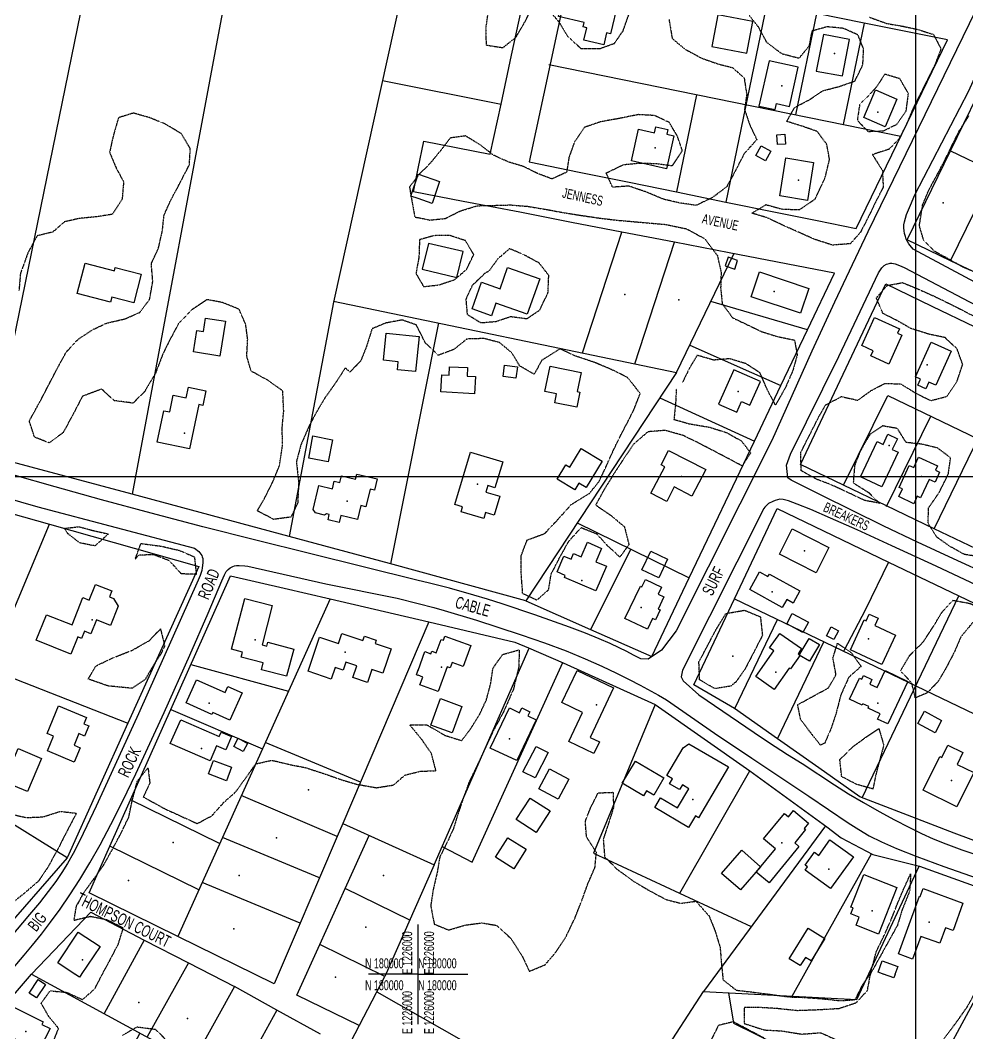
# Model space of a CAD drawing. Extents: x 1222984 to 1232016, y 177984 to 184016.
# Drawn here: x 1225600 to 1226552, y 179940 to 180958 of the extents above; entities that cross this region are included whole.
import ezdxf

# ---------------------------------------------------------------- set-up
doc = ezdxf.new("R2010")
doc.units = 0
doc.header["$MEASUREMENT"] = 0
doc.linetypes.add('BORDER', pattern=[0.625, 0.125, -0.125, 0.125, -0.125, 0, -0.125])
doc.layers.get('0').update_dxf_attribs({"linetype": 'CONTINUOUS'})
for name, color, linetype in [('BLDGS', 4, 'CONTINUOUS'), ('BORDER', 7, 'CONTINUOUS'), ('CORNER', 1, 'CONTINUOUS'), ('GRIDS', 2, 'CONTINUOUS'), ('ID-SYB', 5, 'CONTINUOUS'), ('LOT-D', 7, 'CONTINUOUS'), ('LOT-L', 1, 'CONTINUOUS'), ('ROAD', 5, 'CONTINUOUS'), ('ROAD-N', 6, 'CONTINUOUS'), ('TREE-L', 3, 'BORDER')]:
    doc.layers.add(name, color=color, linetype=linetype)

# ---------------------------------------------------------------- blocks, each defined once
blk = doc.blocks.new('IP')
blk.add_point((0, 0))
blk = doc.blocks.new('ID')
at = {"layer": 'ID-SYB'}
blk.add_blockref('IP', (0, 0), dxfattribs=at)

msp = doc.modelspace()

# ---------------------------------------------------------------- linework, layer by layer
at = {"layer": 'BLDGS'}
for points, elevation in [([(1226147.6, 180989.4), (1226200.8, 180976.7), (1226193.2, 180944.7), (1226189.3, 180945.6), (1226186.4, 180933.6), (1226166.4, 180938.4), (1226169.3, 180950.8), (1226165.7, 180951.6), (1226166.8, 180956.1), (1226141.1, 180962.2), (1226147.6, 180989.4)], 29.9), ([(1226301.1, 180963.7), (1226295, 180931.8), (1226330.1, 180925.1), (1226336.2, 180957), (1226301.1, 180963.7)], 26.2), ([(1226407, 180943.9), (1226399.9, 180907.2), (1226426.2, 180902.3), (1226433.2, 180939), (1226407, 180943.9)], 25.6), ([(1226352.5, 180917.6), (1226342.3, 180872.1), (1226358.5, 180868.5), (1226359.8, 180874.6), (1226372.9, 180871.7), (1226381.7, 180911.1), (1226352.5, 180917.6)], 27.5), ([(1226459.3, 180888.3), (1226480.8, 180879.1), (1226468.9, 180851.4), (1226447.6, 180860.5), (1226459.3, 180888.3)], 25.9), ([(1226256.8, 180842.3), (1226249.3, 180809.2), (1226214.2, 180817.1), (1226221.2, 180848.9), (1226237.4, 180845.3), (1226238.8, 180851.1), (1226250.8, 180848.5), (1226249.7, 180843.9), (1226256.8, 180842.3)], 28.6), ([(1226360.3, 180843.2), (1226368.3, 180843.8), (1226368.9, 180833.9), (1226360.9, 180833.4), (1226360.3, 180843.2)], 22.5), ([(1226344.6, 180832.3), (1226354.2, 180826.9), (1226348.7, 180817.1), (1226339.2, 180822.5), (1226344.6, 180832.3)], 22.2), ([(1226363.2, 180781.9), (1226369.4, 180820), (1226397.2, 180815.5), (1226391, 180777.3), (1226363.2, 180781.9)], 24.7), ([(1226000.1, 180779.1), (1225992.7, 180781.6), (1226000.1, 180803.2)], 33.9), ([(1225999.9, 180802.5), (1226000.2, 180803.6), (1226021.5, 180796.3)], 33.9), ([(1226021.5, 180796.3), (1226014, 180774.3), (1225999.9, 180779.2)], 33.9), ([(1226045.2, 180725.9), (1226010.3, 180734.2), (1226004.2, 180708.3), (1226039, 180700), (1226045.2, 180725.9)], 35.1), ([(1226311.4, 180720.2), (1226308.5, 180711.6), (1226317.9, 180708.3), (1226320.9, 180717), (1226311.4, 180720.2)], 25.2), ([(1225657.5, 180683.8), (1225665.5, 180714.2), (1225694.9, 180706.5), (1225695.8, 180710), (1225721.7, 180703.3), (1225714.3, 180674.5), (1225692.4, 180680.1), (1225691.1, 180675.1), (1225657.5, 180683.8)], 141.7), ([(1226122.1, 180698.7), (1226109.6, 180663), (1226078.1, 180674), (1226073.7, 180661.4), (1226054.1, 180668.3), (1226063.5, 180695.1), (1226082.4, 180688.5), (1226089.9, 180710), (1226122.1, 180698.7)], 33.5), ([(1226342.7, 180705.6), (1226392.4, 180689), (1226384.1, 180664.2), (1226334.4, 180680.6), (1226342.7, 180705.6)], 34.4), ([(1225806.4, 180655.9), (1225800.7, 180620.8), (1225774.4, 180625.1), (1225777.9, 180646.8), (1225784.3, 180645.8), (1225786.4, 180659.1), (1225806.4, 180655.9)], 130.1), ([(1226445.5, 180631.7), (1226458.4, 180659.7), (1226483.4, 180648.2), (1226481.5, 180644), (1226485.9, 180642), (1226472.6, 180612.9), (1226454.8, 180621.2), (1226457.1, 180626.3), (1226445.5, 180631.7)], 24.4), ([(1226000.9, 180640.5), (1225997.3, 180605.4), (1225979.2, 180607.3), (1225980, 180615.2), (1225965.1, 180616.7), (1225968, 180644), (1226000.9, 180640.5)], 130), ([(1225999.9, 180640.7), (1226000.9, 180640.5)], 130), ([(1226000.9, 180640.5), (1225999.9, 180630.6)], 130), ([(1226499.4, 180600), (1226515.3, 180635), (1226535.4, 180625.8), (1226519.8, 180591.7), (1226513, 180594.8), (1226510, 180588.1), (1226501.7, 180591.9), (1226504.4, 180597.7), (1226499.4, 180600)], 21.3), ([(1226022.9, 180584.9), (1226023.7, 180602), (1226031.1, 180601.7), (1226031.4, 180610.3), (1226049.7, 180609.5), (1226049.3, 180600.8), (1226057.5, 180600.4), (1226056.7, 180583.2), (1226022.9, 180584.9)], 132), ([(1226099.7, 180610.2), (1226098.1, 180598.8), (1226085.3, 180600.5), (1226086.8, 180612), (1226099.7, 180610.2)], 126.2), ([(1226132.5, 180610.7), (1226163.7, 180604.4), (1226159.8, 180585.3), (1226162.5, 180584.7), (1226159.5, 180569.5), (1226137.4, 180573.9), (1226139.1, 180582.9), (1226127.3, 180585.3), (1226132.5, 180610.7)], 129.1), ([(1226333.2, 180571.5), (1226343.9, 180595.3), (1226317.2, 180607.3), (1226301.6, 180572.7), (1226320, 180564.5), (1226324.8, 180575.3), (1226333.2, 180571.5)], 28.9), ([(1225786.9, 180586.1), (1225783.7, 180571.4), (1225779.9, 180572.2), (1225770.5, 180527.7), (1225737.9, 180534.6), (1225744.6, 180566.1), (1225750.5, 180564.9), (1225754, 180581.6), (1225767, 180578.9), (1225769.4, 180589.9), (1225786.9, 180586.1)], 141.2), ([(1225894.4, 180540.7), (1225914, 180537), (1225909.7, 180514.6), (1225890.1, 180518.3), (1225894.4, 180540.7)], 133.4), ([(1226482.1, 180524.3), (1226465.6, 180489.6), (1226444.2, 180499.8), (1226460.9, 180535.1), (1226466.9, 180532.2), (1226471.8, 180542.4), (1226481.3, 180537.9), (1226476.1, 180527.1), (1226482.1, 180524.3)], 27.1), ([(1226052.7, 180524.4), (1226084.9, 180514.7), (1226077.1, 180488.7), (1226070, 180490.8), (1226068.1, 180484.4), (1226082.2, 180480.2), (1226076.5, 180461.3), (1226067.8, 180463.9), (1226065.9, 180457.7), (1226043.3, 180464.5), (1226044.7, 180469.4), (1226036.8, 180471.8), (1226052.7, 180524.4)], 130.4), ([(1226184.9, 180515.3), (1226168.8, 180488.8), (1226161.4, 180493.3), (1226157.3, 180486.6), (1226139.7, 180497.3), (1226148.4, 180511.7), (1226152.4, 180509.4), (1226163.8, 180528.1), (1226184.9, 180515.3)], 128), ([(1226288.9, 180506.9), (1226275, 180480.3), (1226257.2, 180489.5), (1226249.7, 180475), (1226233.8, 180483.2), (1226247.6, 180509.8), (1226244, 180511.7), (1226251.6, 180526.2), (1226288.9, 180506.9)], 122.7), ([(1226513.1, 180497.1), (1226504.5, 180478.6), (1226501.1, 180480.1), (1226497.7, 180472.7), (1226482.7, 180479.8), (1226486.3, 180487.6), (1226483.1, 180489.1), (1226493.3, 180511.1), (1226497.8, 180509), (1226502.6, 180519.5), (1226521.7, 180510.7), (1226519.6, 180506.2), (1226523.7, 180504.2), (1226519.1, 180494.3), (1226513.1, 180497.1)], 24.8), ([(1225958.8, 180497.5), (1225956.1, 180486.3), (1225951.7, 180487.4), (1225947.5, 180469.6), (1225942.4, 180470.8), (1225939.1, 180456.9), (1225922.4, 180460.8), (1225920.7, 180453.8), (1225909.5, 180456.4), (1225910.8, 180461.8), (1225908, 180462.5), (1225906, 180461.3), (1225896.8, 180463.4), (1225894.6, 180466.8), (1225900.3, 180490.9), (1225913.9, 180487.7), (1225915.7, 180495.4), (1225921.3, 180494.1), (1225922.9, 180500.6), (1225937.2, 180497.3), (1225938.3, 180502.4), (1225958.8, 180497.5)], 136.3), ([(1226362.8, 180422), (1226375.6, 180447.5), (1226412.5, 180428.8), (1226399.8, 180403.4), (1226362.8, 180422)], 119.9), ([(1226178.3, 180385), (1226146.9, 180398.5), (1226147.8, 180400.7), (1226139.6, 180404.2), (1226146.3, 180419.9), (1226153.6, 180416.8), (1226156.1, 180422.6), (1226163.7, 180419.3), (1226170, 180434), (1226184.3, 180427.8), (1226178.5, 180414.4), (1226189.1, 180409.9), (1226178.3, 180385)], 123.8), ([(1226233.6, 180425), (1226250.6, 180417), (1226241.8, 180398.3), (1226224.7, 180406.3), (1226233.6, 180425)], 122.2), ([(1226342.7, 180404.3), (1226351.3, 180399.5), (1226352.8, 180402), (1226383.2, 180385.1), (1226376.5, 180372.9), (1226370.2, 180376.4), (1226365.6, 180368.4), (1226333, 180386.6), (1226342.7, 180404.3)], 120.1), ([(1225651.3, 180321.7), (1225616.5, 180335.5), (1225626.6, 180361.2), (1225652.6, 180350.9), (1225663.4, 180378.3), (1225669.7, 180375.9), (1225675.9, 180391.5), (1225692.4, 180385), (1225690.1, 180379), (1225694, 180377.4), (1225698.6, 180369.7), (1225690.9, 180350.3), (1225676.8, 180355.9), (1225671.4, 180342.1), (1225665, 180344.6), (1225662, 180337.3), (1225658.1, 180338.8), (1225651.3, 180321.7)], 142.1), ([(1226207.7, 180357.4), (1226223.2, 180389.8), (1226224.6, 180389.1), (1226228.2, 180396.6), (1226244.3, 180388.9), (1226241, 180381.9), (1226246.8, 180379.1), (1226241, 180366.9), (1226243.1, 180366), (1226238.3, 180355.9), (1226235.4, 180357.4), (1226230.2, 180346.6), (1226207.7, 180357.4)], 121.7), ([(1225826.1, 180377.6), (1225853.5, 180370.4), (1225843.2, 180331), (1225848.2, 180329.7), (1225849.1, 180333.5), (1225875, 180326.7), (1225867.9, 180299.5), (1225842.8, 180305.9), (1225844.5, 180312.8), (1225822.3, 180318.6), (1225823.6, 180323.6), (1225812.7, 180326.4), (1225826.1, 180377.6)], 134.6), ([(1226392, 180353.6), (1226386.5, 180343.4), (1226370.3, 180352.1), (1226375.8, 180362.4), (1226392, 180353.6)], 116.6), ([(1226434.1, 180325.8), (1226448.1, 180356), (1226450, 180355.1), (1226453.1, 180361.7), (1226461.9, 180357.6), (1226458.5, 180350.3), (1226479.4, 180340.6), (1226465.7, 180311.2), (1226434.1, 180325.8)], 122.1), ([(1225889.4, 180304.4), (1225901, 180338.5), (1225919.9, 180332.1), (1225923.3, 180342.3), (1225944.6, 180335.1), (1225946.1, 180339.6), (1225957.8, 180335.6), (1225956.7, 180332.4), (1225972.9, 180326.8), (1225964.6, 180302.3), (1225953.6, 180306.1), (1225949.2, 180293.1), (1225934.4, 180298), (1225938.4, 180309.9), (1225927.4, 180313.6), (1225924.7, 180305.5), (1225916.8, 180308.2), (1225912.8, 180296.4), (1225889.4, 180304.4)], 131.4), ([(1226363.2, 180342.4), (1226385, 180327.1), (1226381.5, 180322), (1226383.6, 180320.5), (1226373.9, 180306.7), (1226372.5, 180307.6), (1226357.6, 180286.2), (1226339.1, 180299.1), (1226357.1, 180325), (1226353, 180327.8), (1226363.2, 180342.4)], 119.2), ([(1226410.1, 180340.1), (1226414.7, 180349), (1226422.1, 180345), (1226417.5, 180336.2), (1226410.1, 180340.1)], 112.7), ([(1225999.9, 180305.2), (1226006.7, 180324.1), (1226012.7, 180322), (1226013.7, 180324.6), (1226018.2, 180322.9), (1226023, 180336.3), (1226025.5, 180335.5), (1226026.9, 180339.5), (1226052.8, 180330.2), (1226045.2, 180309.2), (1226034.3, 180313.2), (1226032.3, 180307.7), (1226029, 180308.9), (1226020.1, 180284.2)], 133.9), ([(1226392.7, 180337.4), (1226403, 180331.1), (1226393, 180314.5), (1226382.6, 180320.7), (1226392.7, 180337.4)], 115), ([(1226000.1, 180300.2), (1225998.3, 180300.9), (1226000.1, 180305.9)], 133.9), ([(1226020.1, 180284.2), (1226001.8, 180290.8), (1226004.6, 180298.6), (1225999.9, 180300.3)], 133.9), ([(1226159.8, 180305.2), (1226196.3, 180287.8), (1226172.7, 180237.9), (1226182.1, 180233.4), (1226176.6, 180221.8), (1226151.2, 180233.8), (1226165.1, 180263.1), (1226144.4, 180272.9), (1226159.8, 180305.2)], 123.4), ([(1226491.9, 180294.2), (1226471.7, 180251.4), (1226461.3, 180256.2), (1226463.9, 180261.7), (1226452, 180267.3), (1226452.7, 180268.9), (1226446.7, 180271.7), (1226446.1, 180270.4), (1226433.3, 180276.4), (1226443.1, 180297.4), (1226445.5, 180296.3), (1226447.3, 180300.1), (1226455.8, 180296.2), (1226453.6, 180291.5), (1226461, 180288), (1226469, 180305), (1226491.9, 180294.2)], 110.7), ([(1225767, 180272.6), (1225777.3, 180295.7), (1225806.1, 180282.9), (1225808.9, 180289), (1225823.1, 180282.7), (1225811, 180255.2), (1225793.7, 180262.9), (1225792.9, 180261.1), (1225767, 180272.6)], 131.8), ([(1225627.7, 180224.3), (1225633.7, 180239.1), (1225627.3, 180241.7), (1225638.7, 180269.5), (1225667, 180257.9), (1225664.3, 180251.4), (1225669.1, 180249.4), (1225665, 180239.3), (1225659.2, 180241.7), (1225654.4, 180230), (1225660.4, 180227.5), (1225654.5, 180213.2), (1225627.7, 180224.3)], 135.5), ([(1226022.3, 180276.9), (1226043.8, 180269.1), (1226034.1, 180242.4), (1226012.6, 180250.2), (1226022.3, 180276.9)], 126.9), ([(1226091.7, 180267.5), (1226101.9, 180262.6), (1226104.1, 180267.5), (1226112.2, 180263.6), (1226110.3, 180259.7), (1226118.5, 180255.7), (1226099.1, 180214.6), (1226072.5, 180227.2), (1226091.7, 180267.5)], 127.9), ([(1226525.7, 180254.9), (1226519.1, 180242.6), (1226501.8, 180252), (1226508.4, 180264.2), (1226525.7, 180254.9)], 104.8), ([(1225761.5, 180255.7), (1225800.2, 180238.7), (1225802.3, 180243.3), (1225812.6, 180238.9), (1225806.8, 180225.6), (1225797.6, 180229.6), (1225791, 180214.4), (1225751.1, 180231.8), (1225761.5, 180255.7)], 136.3), ([(1225819.1, 180237), (1225828.6, 180231.9), (1225824.3, 180223.8), (1225814.9, 180228.9), (1225819.1, 180237)], 126.3), ([(1226130.5, 180222.7), (1226117.4, 180197.2), (1226105.3, 180203.3), (1226118.4, 180228.8), (1226130.5, 180222.7)], 119.9), ([(1226271.9, 180231.5), (1226311.6, 180208.3), (1226281.6, 180157.1), (1226278.4, 180159), (1226271.6, 180147.5), (1226237.6, 180167.4), (1226243.4, 180177.3), (1226260.6, 180167.3), (1226271.9, 180186.4), (1226265.4, 180190.2), (1226262.6, 180185.5), (1226252.6, 180191.4), (1226255.4, 180196.2), (1226249.8, 180199.6), (1226266.2, 180227.5), (1226271.9, 180231.5)], 117.6), ([(1226541, 180168.3), (1226507.3, 180184.8), (1226524, 180218.9), (1226526, 180217.9), (1226531.9, 180230.1), (1226547.1, 180222.7), (1226541.3, 180210.8), (1226558.2, 180202.6), (1226541, 180168.3)], 112.3), ([(1225621.8, 180216.9), (1225607.7, 180183.5), (1225584.2, 180193.4), (1225598.3, 180226.8), (1225621.8, 180216.9)], 135.5), ([(1225789.3, 180201.2), (1225794.5, 180214.7), (1225812.6, 180207.9), (1225807.4, 180194.3), (1225789.3, 180201.2)], 128.1), ([(1226218.2, 180214.2), (1226246.8, 180197.2), (1226236.6, 180179.9), (1226229.2, 180184.3), (1226226.2, 180179.1), (1226204.8, 180191.8), (1226218.2, 180214.2)], 119.5), ([(1226151.4, 180196), (1226140.5, 180175.9), (1226121.1, 180186.4), (1226131.9, 180206.5), (1226151.4, 180196)], 117.6), ([(1226132.6, 180164.1), (1226118.7, 180142.5), (1226098.6, 180155.4), (1226112.5, 180177), (1226132.6, 180164.1)], 117.1), ([(1226352.4, 180091.8), (1226339.6, 180102.4), (1226359, 180125.9), (1226346.9, 180136), (1226368, 180161.5), (1226372, 180158.2), (1226377.1, 180164.4), (1226392.2, 180151.9), (1226387.7, 180146.5), (1226389.1, 180145.3), (1226378.2, 180132), (1226382.5, 180128.3), (1226352.4, 180091.8)], 120.3), ([(1226108.4, 180125.7), (1226096, 180106), (1226077.7, 180117.5), (1226090.1, 180137.2), (1226108.4, 180125.7)], 118), ([(1226437.1, 180118), (1226414.2, 180086.3), (1226388.7, 180104.5), (1226391, 180107.9), (1226388.7, 180109.7), (1226398, 180122.5), (1226402.3, 180119.4), (1226413.5, 180135), (1226437.1, 180118)], 114.5), ([(1226304.8, 180101.3), (1226325, 180124.5), (1226344, 180108), (1226323.7, 180084.7), (1226304.8, 180101.3)], 119.7), ([(1226447.7, 180100.3), (1226480.9, 180087.2), (1226462.4, 180040.3), (1226439.8, 180049.2), (1226443, 180057.2), (1226434.5, 180060.6), (1226436.9, 180066.6), (1226434.7, 180067.5), (1226447.7, 180100.3)], 126.2), ([(1226507.2, 180086.1), (1226547.2, 180071.4), (1226537.2, 180044), (1226529.6, 180046.7), (1226523.9, 180031.1), (1226504.9, 180038), (1226496.6, 180015.2), (1226482.4, 180020.5), (1226490.4, 180042.6), (1226503.4, 180078.4), (1226504.2, 180078), (1226507.2, 180086.1)], 116.2), ([(1226391.6, 180046.2), (1226408.3, 180035.9), (1226394.6, 180013.6), (1226388.9, 180017), (1226383.8, 180008.8), (1226372.7, 180015.6), (1226391.6, 180046.2)], 111.3), ([(1225638, 180011.5), (1225658.6, 180042.4), (1225680.5, 180027.9), (1225661.7, 179999.9)], 135.1), ([(1225655.4, 179999.9), (1225638, 180011.5)], 135.1), ([(1226468.1, 179999.9), (1226462, 180002), (1226466, 180013.5), (1226481.8, 180007.9)], 108.3), ([(1226481.8, 180007.9), (1226478.9, 179999.9)], 108.3), ([(1225625.7, 179989.8), (1225616.8, 179976.2), (1225609.5, 179981), (1225618.3, 179994.6), (1225625.7, 179989.8)], 129.9), ([(1225661.9, 180000.1), (1225659.8, 179997), (1225655.1, 180000.1)], 135.1), ([(1226479, 180000.1), (1226477.7, 179996.5), (1226467.5, 180000.1)], 108.3), ([(1225588.7, 179969.7), (1225623.3, 179952.1), (1225622.1, 179949.7), (1225630.4, 179945.5), (1225620.1, 179925.4), (1225612.3, 179929.3), (1225611, 179926.7), (1225575.9, 179944.6), (1225588.7, 179969.7)], 133.4)]:
    msp.add_lwpolyline(points, dxfattribs=dict(at, elevation=elevation))
at = {"layer": 'BORDER'}
for p, q in [((1226000, 180000), (1226000, 180050)), ((1226000, 180000), (1225950, 180000)), ((1226000, 179950), (1226000, 180000)), ((1226000, 180000), (1226050, 180000))]:
    msp.add_line(p, q, dxfattribs=at)
at = {"layer": 'GRIDS'}
for points in [[(1226500, 180000), (1226500, 182000)], [(1223000, 180500), (1226000, 180500)], [(1226000, 180500), (1229000, 180500)], [(1226500, 178000), (1226500, 180000)]]:
    msp.add_lwpolyline(points, dxfattribs=at)
at = {"layer": 'LOT-L'}
for p, q in [((1225787.4, 181583.9), (1225569.6, 180520.6)), ((1226071.9, 181384), (1225915, 180675.1)), ((1226154.3, 181014.5), (1226111.4, 180816)), ((1225809.1, 180996.6), (1225712.9, 180482.1)), ((1226093.9, 180923.1), (1226106.2, 180980)), ((1226350.1, 180975.2), (1226309, 180775.7)), ((1226400.2, 180965.1), (1226379.1, 180863.3)), ((1226447.9, 180955.5), (1226400.2, 180965.1)), ((1226447.9, 180955.5), (1226426.9, 180853.5)), ((1226531.5, 180938.7), (1226447.9, 180955.5)), ((1226440, 180749), (1226531.5, 180938.7)), ((1226083.3, 180874), (1226093.9, 180923.1)), ((1226131.3, 180913.8), (1226484.7, 180841.8)), ((1226534.6, 180827), (1226578.1, 180916.4)), ((1225964.3, 180897.9), (1226083.3, 180874)), ((1226534.8, 180716.7), (1226621.7, 180895.3)), ((1226279.7, 180883.5), (1226259.6, 180785.8)), ((1226072.5, 180823.8), (1226083.3, 180874)), ((1226000, 180809.3), (1226005.7, 180837)), ((1226005.7, 180837), (1226072.5, 180823.8)), ((1226491, 180737.6), (1226534.6, 180827)), ((1226534.6, 180827), (1226622.9, 180784.6)), ((1225995.3, 180786), (1226000, 180809.3)), ((1226111.4, 180816), (1226161.6, 180805.7)), ((1226161.6, 180805.7), (1226212, 180795.5)), ((1226212, 180795.5), (1226259.6, 180785.8)), ((1226045.2, 180776.4), (1225995.3, 180786)), ((1226259.6, 180785.8), (1226309, 180775.7)), ((1226102, 180765.4), (1226045.2, 180776.4)), ((1226309, 180775.7), (1226359, 180765.5)), ((1226154, 180755.3), (1226102, 180765.4)), ((1226359, 180765.5), (1226400.7, 180757)), ((1226204.7, 180745.5), (1226154, 180755.3)), ((1226400.7, 180757), (1226440, 180749)), ((1226165.2, 180624.1), (1226204.7, 180745.5)), ((1226257.5, 180735.3), (1226204.7, 180745.5)), ((1226534.8, 180716.7), (1226491, 180737.6)), ((1226217.7, 180613.2), (1226257.5, 180735.3)), ((1226312.3, 180724.7), (1226257.5, 180735.3)), ((1226259.4, 180604.6), (1226317.1, 180723.8)), ((1226418.2, 180704.2), (1226312.3, 180724.7)), ((1226579.5, 180695.4), (1226534.8, 180716.7)), ((1226391.1, 180647.4), (1226418.2, 180704.2)), ((1226384.1, 180511.9), (1226469.7, 180693.5)), ((1226469.7, 180693.5), (1226515.9, 180671.2)), ((1225915, 180675.1), (1225870.4, 180439.8)), ((1225915.1, 180676.1), (1226259.4, 180604.6)), ((1226391.1, 180647.4), (1226293.9, 180675.9)), ((1226515.9, 180671.2), (1226559.1, 180650.2)), ((1226020.6, 180654.2), (1225972.1, 180412.4)), ((1226364.4, 180591.4), (1226391.1, 180647.4)), ((1226272.7, 180632), (1226364.4, 180591.4)), ((1226518.4, 180447.5), (1226605.6, 180627.7)), ((1226259.4, 180604.6), (1226108, 180375)), ((1226337.7, 180535.4), (1226364.4, 180591.4)), ((1226242.6, 180579.1), (1226337.7, 180535.4)), ((1226427.2, 180491.2), (1226471.6, 180581.3)), ((1226471.6, 180581.3), (1226562.1, 180538)), ((1226470.3, 180470), (1226515, 180560.6)), ((1226316.1, 180490), (1226337.7, 180535.4)), ((1225712.9, 180482.1), (1225569.6, 180520.6)), ((1226427.2, 180491.2), (1226384.1, 180511.9)), ((1226294.3, 180444.3), (1226316.1, 180490)), ((1226470.5, 180470.4), (1226427.2, 180491.2)), ((1225870.4, 180439.8), (1225712.9, 180482.1)), ((1225563.8, 180470.6), (1225629.6, 180452.1)), ((1226317.6, 180377), (1226360.6, 180467.8)), ((1226360.6, 180467.8), (1226472.5, 180414)), ((1226518.4, 180447.5), (1226470.5, 180470.4)), ((1226159.8, 180453.6), (1226272.3, 180398.1)), ((1225521.4, 180194.7), (1225629.6, 180452.1)), ((1225629.6, 180452.1), (1225779.6, 180409.7)), ((1226272.3, 180398.1), (1226294.3, 180444.3)), ((1226560.3, 180427.4), (1226518.4, 180447.5)), ((1225971.3, 180412.6), (1225870.4, 180439.8)), ((1226213.5, 180427.1), (1226173.2, 180346.3)), ((1226108, 180375), (1225971.3, 180412.6)), ((1226472.5, 180414), (1226449.2, 180366.3)), ((1226472.5, 180414), (1226542.9, 180380.2)), ((1225779.6, 180409.7), (1225708.5, 180252.1)), ((1225751.6, 180265.9), (1225811.4, 180400.3)), ((1225811.4, 180400.3), (1225865.3, 180387.8)), ((1226234.6, 180319.3), (1226272.3, 180398.1)), ((1225865.3, 180387.8), (1225911.6, 180377.1)), ((1225911.6, 180377.1), (1225758.6, 180038.1)), ((1225911.6, 180377.1), (1226010.8, 180354)), ((1226108, 180375), (1226173.2, 180346.3)), ((1226276.8, 180290.8), (1226317.6, 180377)), ((1226317.6, 180377), (1226761.3, 180164.2)), ((1226445.9, 180177.2), (1226542.9, 180380.2)), ((1226542.9, 180380.2), (1226677.5, 180315.5)), ((1226449.2, 180366.3), (1226427.6, 180324.9)), ((1226010.8, 180354), (1225924.3, 180151.6)), ((1226010.8, 180354), (1226097.1, 180333.6)), ((1226318.2, 180266.8), (1226360.9, 180356.2)), ((1226173.2, 180346.3), (1226234.6, 180319.3)), ((1226097.1, 180333.6), (1226110.9, 180327.8)), ((1226361, 180236.5), (1226407.6, 180333.8)), ((1226016.1, 180109.8), (1226111.5, 180327.5)), ((1226110.9, 180327.8), (1226145.7, 180313)), ((1225771.6, 180311), (1225869.8, 180284.5)), ((1226054.2, 180112.6), (1226145.2, 180313.3)), ((1226145.7, 180313), (1226238, 180270.9)), ((1225568.5, 180306.8), (1225708.5, 180252.1)), ((1226317.8, 180267.1), (1226276.8, 180290.8)), ((1226238, 180270.9), (1226176, 180121.8)), ((1226238, 180270.9), (1226333.2, 180204.4)), ((1225730.5, 180218.6), (1225751.6, 180265.9)), ((1225751.6, 180265.9), (1225843.6, 180226.3)), ((1226361, 180236.5), (1226317.8, 180267.1)), ((1225708.5, 180252.1), (1225647.6, 180117)), ((1225942, 180193), (1225846.4, 180232.7)), ((1226402.4, 180207.2), (1226361, 180236.5)), ((1225711.1, 180175.1), (1225730.5, 180218.6)), ((1226262.7, 180081.5), (1226333.2, 180204.4)), ((1226333.2, 180204.4), (1226410.6, 180148.1)), ((1226443.5, 180178.1), (1226402.4, 180207.2)), ((1225647.6, 180117), (1225531.4, 180188.7)), ((1225918.7, 180138.5), (1225822.4, 180179.5)), ((1226491.5, 180159.8), (1226443.5, 180178.1)), ((1225690.5, 180128.7), (1225711.1, 180175.1)), ((1225800.6, 180131.2), (1225711.1, 180175.1)), ((1226538.5, 180141.9), (1226491.5, 180159.8)), ((1225924.3, 180151.6), (1225918.7, 180138.5)), ((1225924.3, 180151.6), (1226016.1, 180109.8)), ((1226409, 180149.2), (1226286.7, 179982.8)), ((1226410.6, 180148.1), (1226424.7, 180137.1)), ((1225900.9, 180096.9), (1225803.4, 180137.4)), ((1225918.7, 180138.5), (1225900.9, 180096.9)), ((1225926.7, 180086.1), (1225950.8, 180139.5)), ((1226424.7, 180137.1), (1226456.7, 180120.4)), ((1226585.6, 180123.9), (1226538.5, 180141.9)), ((1225669.6, 180081.9), (1225690.5, 180128.7)), ((1225779.7, 180084.9), (1225690.5, 180128.7)), ((1226024.2, 180128.3), (1226054.2, 180112.6)), ((1225647.6, 180117), (1225548.1, 180003)), ((1226176, 180121.8), (1226334.6, 180048)), ((1226375.6, 179978.1), (1226455.3, 180121.1)), ((1226456.7, 180120.4), (1226503.4, 180108.5)), ((1226016.1, 180109.8), (1225966.7, 179997.9)), ((1226440.7, 179974.6), (1226503.1, 180108.6)), ((1226503.4, 180108.5), (1226610.6, 180070.2)), ((1225900.9, 180096.9), (1225881.4, 180051.4)), ((1225881.4, 180051.4), (1225783, 180092.2)), ((1225901.3, 180029.8), (1225926.7, 180086.1)), ((1225991.7, 180054.5), (1225926.7, 180086.1)), ((1225758.6, 180038.1), (1225669.6, 180081.9)), ((1225611.7, 180000), (1225671.2, 180062.3)), ((1225671.2, 180062.3), (1225724.9, 180034.4)), ((1225881.4, 180051.4), (1225855.3, 179990.3)), ((1225855.3, 179990.3), (1225758.6, 180038.1)), ((1225724.9, 180034.4), (1225684.6, 179960.5)), ((1225724.9, 180034.4), (1225769.3, 180011.4)), ((1225878.3, 179979), (1225901.3, 180029.8)), ((1225966.7, 179997.9), (1225901.3, 180029.8)), ((1225769.3, 180011.4), (1225727.9, 179937)), ((1225769.3, 180011.4), (1225815.6, 179987.6)), ((1225553.6, 179932.8), (1225611.7, 180000)), ((1225611.7, 180000), (1225861.3, 179864.8)), ((1225928.3, 179924.3), (1225966.7, 179997.9)), ((1226498.2, 179861.8), (1226573.2, 180000)), ((1225815.6, 179987.6), (1225773.6, 179912.1)), ((1225858.2, 179964), (1225815.6, 179987.6)), ((1225940.9, 179948.6), (1225878.3, 179979)), ((1225958.5, 179982.2), (1226045.6, 179932.8)), ((1226240, 179910.7), (1226286.7, 179982.8)), ((1226286.7, 179982.8), (1226440.7, 179974.6)), ((1226311.8, 179981.5), (1226316.8, 179950.9)), ((1225858.2, 179964), (1225816.5, 179889)), ((1225902, 179939.8), (1225858.2, 179964)), ((1226316.8, 179950.9), (1226498.2, 179861.8)), ((1225720.5, 179941), (1225678.9, 179863.7))]:
    msp.add_line(p, q, dxfattribs=at)
at = {"layer": 'ROAD'}
for points, elevation in [([(1226657.9, 181176.5), (1226645, 181148.1), (1226630.6, 181117.1), (1226613.5, 181080.6), (1226592.3, 181036.1), (1226566, 180981.3), (1226451.7, 180745.7), (1226432.8, 180706.2), (1226418, 180675), (1226395.4, 180626), (1226375.2, 180581.1), (1226355.1, 180536.2)], 15.4), ([(1226498.8, 180782.8), (1226553, 180887.5), (1226679, 181167.7)], 13.7), ([(1226497.2, 180728.2), (1226494.2, 180731.9), (1226492.8, 180733.8), (1226491.5, 180736), (1226490.3, 180738.5), (1226489.3, 180741.1), (1226488.5, 180744), (1226488, 180746.9), (1226487.8, 180749.8), (1226487.9, 180752.8), (1226488.5, 180755.9), (1226489.3, 180759.4), (1226490.6, 180763.3), (1226494.4, 180772.5), (1226498.8, 180782.8)], 14.3), ([(1226869.9, 180540.3), (1226789.8, 180575.1), (1226616.8, 180664.3), (1226497.2, 180728.2)], 9.2), ([(1226462.2, 180704.6), (1226465.8, 180709.7), (1226466.9, 180711), (1226468.1, 180712), (1226470.4, 180713.4), (1226472.9, 180714), (1226474.2, 180714.2), (1226475.7, 180714.2), (1226479.1, 180713.6), (1226483.5, 180712.1), (1226488.2, 180710.1)], 14.3), ([(1226488.2, 180710.1), (1226868.5, 180510.1)], 12.8), ([(1226373.9, 180522.6), (1226422.6, 180620.5), (1226462.2, 180704.6)], 18), ([(1226355.1, 180536.2), (1226259, 180345), (1226244.3, 180325.6)], 108.9), ([(1226374.5, 180496.4), (1226371.2, 180498.5), (1226369.9, 180511.4), (1226373.9, 180522.6)], 108.5), ([(1226000.1, 180395.6), (1225890.9, 180422.5), (1225837, 180435.9), (1225783.9, 180449.5), (1225731.9, 180463.2), (1225682.1, 180476.6), (1225635.5, 180489.6), (1225593.1, 180501.7)], 110.6), ([(1226795.7, 180302.9), (1226744.2, 180327.8), (1226722, 180338.4), (1226704, 180346.6), (1226691.3, 180352), (1226672, 180358.8), (1226658.2, 180363.9), (1226637, 180372.7), (1226608.1, 180385.2), (1226574, 180400.5), (1226537.6, 180417.2), (1226501.6, 180434), (1226467.8, 180450.2), (1226404.8, 180481.2), (1226374.5, 180496.4)], 94.2), ([(1225545.7, 180490.3), (1225618.1, 180469.5)], 133.4), ([(1226769.9, 180292.4), (1226635.3, 180355.8), (1226520.3, 180409.8), (1226475.9, 180430.3), (1226440.8, 180446.3), (1226414, 180458.3), (1226394.3, 180466.8), (1226380.7, 180472.3), (1226372, 180475.5), (1226366.6, 180476.9), (1226363.4, 180477.1), (1226360.9, 180476.6), (1226358.5, 180475.9), (1226356.1, 180475), (1226352, 180472.8), (1226350.5, 180471.6), (1226348.2, 180469.1), (1226347.2, 180467.8)], 94.6), ([(1225618.1, 180469.5), (1225775.4, 180428)], 129.8), ([(1226347.2, 180467.8), (1226265.4, 180305.5)], 109), ([(1225775.4, 180428), (1225779.7, 180424.5), (1225781.9, 180422), (1225782.6, 180420.8), (1225783.2, 180419.3), (1225783.6, 180417.7), (1225783.8, 180415.6), (1225783.8, 180413.3), (1225783.2, 180408.2), (1225782.6, 180405.6), (1225781.1, 180400.7), (1225779.2, 180395.9)], 125.6), ([(1225803, 180395.1), (1225805.6, 180401.3), (1225807.3, 180404.5), (1225809.1, 180406.7), (1225811.1, 180408.3), (1225813.8, 180409.7), (1225815.6, 180410.2), (1225817.7, 180410.5), (1225820.3, 180410.6), (1225826, 180410.3), (1225829.1, 180410.1)], 125.6), ([(1225829.1, 180410.1), (1225907.4, 180392.2), (1225978.8, 180377.9), (1226000.1, 180372.4)], 124.3), ([(1225779.2, 180395.9), (1225719, 180261.6), (1225688.1, 180193.5), (1225676.7, 180168.8), (1225667.4, 180149.1), (1225659.8, 180133.6), (1225653.5, 180121.2), (1225647.8, 180111.1), (1225642.2, 180102.1), (1225636, 180093.1), (1225628.5, 180083.2), (1225619.6, 180071.9), (1225609.8, 180060), (1225590.2, 180036.8), (1225573.2, 180017.2), (1225557.7, 179999.9)], 125.5), ([(1225587.9, 179999.9), (1225604.3, 180019.1), (1225612.8, 180029.3), (1225621.6, 180040.3), (1225630.8, 180052.4), (1225640.4, 180065.5), (1225650.2, 180079.7), (1225660.2, 180095.2), (1225670.3, 180111.8), (1225680.6, 180130.1), (1225691.5, 180150.6), (1225703.3, 180174.2), (1225716.4, 180201.4), (1225730.6, 180231.7), (1225744.9, 180263.1), (1225770.7, 180320.7), (1225789.1, 180362.6), (1225803, 180395.1)], 124.9), ([(1226216.3, 180320.5), (1226209.5, 180324.1), (1226201.8, 180328), (1226192.8, 180332.2), (1226181.8, 180336.9), (1226168, 180342.5), (1226152, 180348.6), (1226117.1, 180361.2), (1226084.3, 180372.2), (1226069.6, 180376.8), (1226055.9, 180380.9), (1226031.6, 180387.7), (1226010.1, 180393.2), (1225999.9, 180395.7)], 110.6), ([(1225999.9, 180372.5), (1226015.6, 180368.3), (1226026.3, 180365.3), (1226058.5, 180355.6), (1226080.1, 180348.8), (1226103.5, 180341.1), (1226126.9, 180333), (1226148.5, 180324.9), (1226167.7, 180317), (1226184.5, 180309.6), (1226199.3, 180302.6), (1226212, 180296.2), (1226222.9, 180290.5), (1226241.4, 180280.3), (1226249.3, 180275.8)], 124.3), ([(1226244.3, 180325.6), (1226230.9, 180316.4), (1226223.8, 180316.9), (1226216.3, 180320.5)], 110.5), ([(1226265.4, 180305.5), (1226264, 180298.7), (1226266.1, 180294.7), (1226282, 180280.6)], 110.3), ([(1226282, 180280.6), (1226337.6, 180242.8), (1226351.9, 180233.2), (1226371, 180220.9), (1226385.6, 180211.8), (1226418.2, 180190.3), (1226432.1, 180181.4), (1226447.2, 180172.4), (1226462.9, 180163.6), (1226478.4, 180155.2), (1226492.9, 180147.7), (1226505.7, 180141.4), (1226517.3, 180136.1), (1226530, 180130.9), (1226546, 180125), (1226567.8, 180117.6), (1226595.4, 180108.4), (1226654, 180089.5), (1226692.4, 180077.4), (1226701.5, 180074.8), (1226708.9, 180072.9)], 108.5), ([(1226249.3, 180275.8), (1226297.8, 180242.3), (1226335.1, 180217.1), (1226392.4, 180178.9), (1226431.9, 180152.1), (1226442.5, 180145.4), (1226453.1, 180139.2), (1226465.2, 180133.1), (1226480.5, 180126.2), (1226500.8, 180118.2), (1226528, 180108.1), (1226561.6, 180096.4), (1226632.2, 180072), (1226660.9, 180061.9), (1226681.3, 180054.6), (1226694.9, 180049.3), (1226704.1, 180045.4), (1226711, 180042.2)], 110.9)]:
    msp.add_lwpolyline(points, dxfattribs=dict(at, elevation=elevation))
at = {"layer": 'TREE-L'}
for points, elevation in [([(1226070.2, 180967.7), (1226068, 180951.4), (1226068.2, 180933.4), (1226085.2, 180930.8), (1226098.3, 180941.3), (1226107.6, 180957.3), (1226114.9, 180972)], 30.5), ([(1226127.8, 180972.7), (1226141.3, 180956.7), (1226149.6, 180942.9), (1226163.5, 180929.8), (1226182.2, 180929.8), (1226197.1, 180935.1), (1226205.8, 180947.5), (1226211.9, 180964.8)], 30.5), ([(1226453.4, 180961.3), (1226470.6, 180955.1), (1226487.3, 180952.2), (1226502.5, 180948.9), (1226517.6, 180944), (1226525.1, 180929.7), (1226518.9, 180913.4), (1226510.8, 180897.2), (1226504, 180883.7), (1226497.1, 180869.9), (1226490.5, 180854), (1226483.2, 180839.6), (1226472.9, 180828.7), (1226456.2, 180823.3), (1226466.2, 180807.5), (1226467.1, 180790.7), (1226459.1, 180775.1), (1226452, 180760.4), (1226444.1, 180745.1), (1226434, 180733.8), (1226416.1, 180732.4), (1226398.1, 180738.2), (1226383.6, 180744.7), (1226365.9, 180752.5), (1226350.5, 180759.9), (1226335.1, 180764.5), (1226349.3, 180773.1), (1226365.8, 180768.6), (1226383.1, 180768.1), (1226398.9, 180778.9), (1226408.8, 180800.3), (1226413.2, 180818.5), (1226410.4, 180833.7), (1226400.8, 180846.6), (1226385.5, 180851.9), (1226370.2, 180856.7), (1226378.1, 180870.6), (1226393.8, 180879), (1226406.3, 180887.5), (1226422.7, 180891.7), (1226438.7, 180897.3), (1226446.6, 180913.4), (1226447.4, 180929.4), (1226441.7, 180943.6), (1226427.1, 180950.1), (1226410.8, 180951.7), (1226395.4, 180947.4), (1226392.5, 180932.3), (1226382.4, 180920), (1226365.2, 180924.5), (1226350.2, 180936), (1226342, 180951.2), (1226332.4, 180963.3)], 15.8), ([(1226252, 180959), (1226255.1, 180940.1), (1226267.8, 180929.4), (1226285, 180920.1), (1226301.3, 180914.4), (1226315.8, 180910.7), (1226327.4, 180900.4), (1226330, 180883.8), (1226327.8, 180868.5), (1226333.2, 180852.7), (1226340.1, 180838.4), (1226327.2, 180824), (1226319.2, 180808.2), (1226309.8, 180790.9), (1226295.4, 180780.1), (1226279.2, 180772.3), (1226262.2, 180774.8), (1226246.3, 180778.5), (1226229.7, 180785.5), (1226211.6, 180791.7), (1226195.2, 180790.6), (1226188.9, 180804.9), (1226206.2, 180813.3), (1226222.5, 180814.9), (1226239.6, 180814.4), (1226255.4, 180812.2), (1226265.4, 180827.3), (1226260.4, 180841.9), (1226252.3, 180855.5), (1226237.4, 180862.6), (1226221.1, 180863.5), (1226202.4, 180859.7), (1226183.3, 180856.3), (1226167, 180850.7), (1226156.9, 180835.9), (1226151.5, 180820.7), (1226149.1, 180805.6), (1226134.4, 180798.9), (1226120.3, 180804.2), (1226105.4, 180811.5), (1226090.7, 180815.9), (1226075.7, 180822.7), (1226062.4, 180833.1), (1226047.5, 180842.1), (1226032.3, 180840.1), (1226022.5, 180827.3), (1226012.3, 180814.9), (1226001.5, 180804.1), (1226000.9, 180803.3)], 15.8), ([(1226443.4, 180873.8), (1226441.1, 180857.9), (1226451.6, 180846.6), (1226467.2, 180847.2), (1226480.9, 180854), (1226490.2, 180867.3), (1226492.4, 180884.8), (1226483.8, 180899.5), (1226468.7, 180904.1), (1226459.9, 180890.7), (1226448.6, 180878.8), (1226443.4, 180873.8)], 30.5), ([(1225732, 180713.8), (1225739.1, 180729), (1225743.1, 180746.7), (1225744.8, 180762.4), (1225751, 180776.3), (1225761.4, 180796), (1225770.2, 180813), (1225771.2, 180829.4), (1225762.3, 180844.3), (1225745.9, 180854.1), (1225730.3, 180860.4), (1225714, 180865), (1225699, 180860.4), (1225693.6, 180841.4), (1225690.1, 180825.6), (1225696.9, 180809.4), (1225704.2, 180796.1), (1225702.7, 180778.4), (1225692.7, 180763.3), (1225677.2, 180760.9), (1225659.9, 180759.2), (1225644.7, 180755.8), (1225633.1, 180745.6), (1225617.2, 180741.7), (1225608.2, 180724.9), (1225600.6, 180704.2), (1225599.1, 180687)], 130.3), ([(1226563.3, 180703.5), (1226547.4, 180710.1), (1226532.3, 180718.7), (1226518.9, 180726), (1226507.9, 180736.7), (1226503.4, 180751.9), (1226506.7, 180772.9), (1226512.9, 180787.7), (1226520.8, 180802.3), (1226528.1, 180816), (1226536.1, 180832.3), (1226543.9, 180847.9), (1226553.2, 180862.3)], 8.1), ([(1225999.5, 180801.4), (1225991.3, 180790.9), (1225993.9, 180775.7), (1225996.6, 180760.7), (1226000.1, 180760)], 15.8), ([(1225999.9, 180760.1), (1226011.7, 180757.6), (1226027.3, 180759.2), (1226042.7, 180766.9), (1226059.5, 180772), (1226074.5, 180772.3), (1226092.5, 180772.8), (1226109.9, 180771.4), (1226130.3, 180768), (1226145.3, 180765.2), (1226162.3, 180762.5), (1226181.2, 180759.7), (1226200.2, 180757.4), (1226217.9, 180755.9), (1226233.7, 180754.5), (1226248.7, 180753.2), (1226269.6, 180748.8), (1226287.8, 180738.9), (1226300.5, 180721.9), (1226304.3, 180705.2), (1226303.8, 180689.5), (1226305.4, 180673.6), (1226315.7, 180659.5), (1226330.8, 180652.4), (1226344.6, 180645.7), (1226360.8, 180640.6), (1226378, 180637), (1226380.7, 180622), (1226376.4, 180606.7), (1226368.8, 180589.2), (1226358.9, 180571.7), (1226350.5, 180587.6), (1226343.4, 180604.1), (1226329, 180613.4), (1226312.7, 180618.3), (1226296.9, 180616.9), (1226280.2, 180621.7), (1226272.2, 180608.4), (1226265.6, 180594.7)], 15.8), ([(1225999.9, 180700.3), (1226005.5, 180690.7), (1226020.8, 180692.5), (1226036.6, 180697.7), (1226048.8, 180708.2), (1226055.9, 180723), (1226047.5, 180736.9), (1226031.7, 180742.1), (1226016.1, 180741.9), (1226001.4, 180737.9)], 30.4), ([(1226001.4, 180737.9), (1226000.8, 180720.6), (1225999.9, 180715.3)], 30.4), ([(1226066.9, 180703.9), (1226054.4, 180692.1), (1226047.9, 180678.2), (1226049.2, 180662.9), (1226063, 180654.5), (1226078.3, 180655.8), (1226092.9, 180660.7), (1226109.3, 180658.6), (1226122.1, 180667.2), (1226130.4, 180684.4), (1226131.2, 180702.1), (1226121.4, 180714.5), (1226106.2, 180722.7), (1226091.8, 180728.8), (1226079.9, 180718.5), (1226071.1, 180706.3), (1226066.9, 180703.9)], 30.5), ([(1225926.8, 180609), (1225918.1, 180595.6), (1225906.3, 180578.9), (1225897.6, 180564.2), (1225890, 180549.7), (1225882.3, 180532), (1225877.7, 180515), (1225880, 180494), (1225879.1, 180473.5), (1225872.2, 180459.2), (1225854.9, 180456.9), (1225838.5, 180465.5), (1225846.1, 180478.7), (1225854.1, 180494.7), (1225860.7, 180510.7), (1225863.9, 180532.1), (1225863.4, 180548.5), (1225865, 180565.7), (1225864, 180586), (1225848.9, 180596.7), (1225832.3, 180605.8), (1225827.9, 180620.8), (1225828.8, 180637.9), (1225826.8, 180652.8), (1225820.2, 180668), (1225803.2, 180674.8), (1225788.1, 180677.7), (1225772, 180666.9), (1225759.5, 180653.9), (1225750.7, 180637.5), (1225743.6, 180623.1), (1225736.2, 180603.7), (1225725.2, 180585.3), (1225713.6, 180573.7), (1225694.6, 180576.2), (1225682.3, 180587.8), (1225662.9, 180580.6), (1225653.7, 180563.2), (1225643.5, 180544.1), (1225629.5, 180533.7), (1225614.8, 180539.5), (1225609.5, 180555.7), (1225620.3, 180575.4), (1225629.1, 180592.3), (1225636.7, 180606.9), (1225646.8, 180625.3), (1225658.7, 180638), (1225672.9, 180647.4), (1225686.9, 180654), (1225705.9, 180658.5), (1225720.5, 180664.9), (1225730.3, 180677.9), (1225733.5, 180696), (1225732, 180713.8)], 123.4), ([(1226000.1, 180716.7), (1225997.8, 180704), (1226000.1, 180699.9)], 30.4), ([(1226460.2, 180679.3), (1226470.8, 180691.8), (1226486.4, 180694.8), (1226501.6, 180688.6), (1226519.8, 180680.4), (1226537.1, 180671.9), (1226550.5, 180665.1), (1226568.9, 180655.7)], 14.3), ([(1226566.3, 180419), (1226548.5, 180421.7), (1226533.7, 180430), (1226521, 180439), (1226512.2, 180452.8), (1226512.6, 180468.5), (1226522.9, 180483.3), (1226532.4, 180502.1), (1226534.8, 180518.8), (1226521.6, 180528.6), (1226506.2, 180532.4), (1226490.1, 180534.2), (1226481.4, 180548.2), (1226466.5, 180550.8), (1226453.7, 180542.3), (1226444, 180525.6), (1226438.3, 180510.9), (1226437, 180493.6), (1226452.4, 180484), (1226463.2, 180473.2), (1226448.5, 180475.9), (1226431.9, 180483.8), (1226414.2, 180491.9), (1226400.2, 180497.2), (1226384.7, 180505.8), (1226384.3, 180524.2), (1226393, 180541.3), (1226401.9, 180559), (1226409.3, 180572.1), (1226425.1, 180580.3), (1226441.6, 180576.6), (1226455.1, 180586.5), (1226469, 180593.6), (1226484.8, 180592.9), (1226500.9, 180583.1), (1226514.9, 180576.3), (1226531.1, 180580.5), (1226541.2, 180595.5), (1226546.9, 180612.6), (1226541.3, 180628.1), (1226529.2, 180639.5), (1226512.8, 180643), (1226494.7, 180648.7), (1226481.4, 180656.4), (1226466.8, 180663.8), (1226460.2, 180679.3)], 14.3), ([(1226000.1, 180648.5), (1225998.3, 180652.2), (1225983.9, 180657.2), (1225967.7, 180654.2), (1225953.7, 180648.4), (1225948, 180630.4), (1225942.3, 180616.1), (1225931.6, 180604.9), (1225926.8, 180609)], 118.1), ([(1226259.3, 180588.1), (1226258.5, 180572.6), (1226256.9, 180557.4), (1226272.2, 180553), (1226292.8, 180549.5), (1226309.6, 180544.2), (1226324.4, 180535.9), (1226333.9, 180523.7), (1226325.5, 180510.6), (1226309.7, 180519), (1226295.4, 180526.5), (1226279.9, 180534.5), (1226266.3, 180541.1), (1226248.1, 180546.3), (1226230.7, 180544.9), (1226216.4, 180532.5), (1226205.2, 180516), (1226196.8, 180503.2), (1226186.7, 180486.7), (1226178.3, 180471.4), (1226193.5, 180461), (1226207.1, 180449.6), (1226211.7, 180431.6), (1226202.5, 180419.1), (1226189.9, 180430.8), (1226179.7, 180442), (1226163.5, 180448.5), (1226150.8, 180434.5), (1226141.3, 180417.4), (1226133.2, 180401.6), (1226130.7, 180386), (1226119.1, 180375.7), (1226105, 180382.4), (1226103.4, 180404.3), (1226103.5, 180420.4), (1226109.5, 180436.2), (1226127.2, 180442.8), (1226140.9, 180457.5), (1226154, 180472), (1226172.2, 180483.2), (1226181.9, 180495.3), (1226188.6, 180509.5), (1226194.9, 180523.7), (1226201.8, 180538.2), (1226209.4, 180552.7), (1226216.4, 180566.4), (1226223.1, 180583.4), (1226210.3, 180599.5), (1226194, 180607.5), (1226177.4, 180614.5), (1226157.7, 180621.1), (1226142.4, 180628.2), (1226124.1, 180616.6), (1226116.5, 180602.7), (1226102.2, 180610.9), (1226094, 180624.3), (1226081.8, 180634.5), (1226066.2, 180638.6), (1226049, 180638.1), (1226035.7, 180627.5), (1226020.1, 180621.7), (1226006.9, 180634.7), (1225999.9, 180649)], 118.1), ([(1225644.9, 180447.9), (1225659.3, 180449.6), (1225674.1, 180445.6), (1225688.9, 180442.3), (1225675.4, 180430.3), (1225660.1, 180433.3), (1225648.2, 180442.6), (1225644.9, 180447.9)], 129.3), ([(1225715.8, 180416.9), (1225721.6, 180432.7), (1225742.6, 180429.9), (1225760.4, 180425.7), (1225775.3, 180419.3), (1225777.2, 180401.7), (1225762.2, 180402.2), (1225750.1, 180415.4), (1225734.3, 180421.4), (1225719, 180420.9), (1225715.8, 180416.9)], 127.3), ([(1226499.4, 180277.6), (1226495.6, 180292.8), (1226484.5, 180304.8), (1226493.6, 180320.1), (1226507.6, 180334.3), (1226518.5, 180351), (1226526.4, 180364.1), (1226537.3, 180375.7), (1226553.9, 180372.6), (1226568.1, 180366.7), (1226558.1, 180354.7), (1226545, 180338.8), (1226538.4, 180323.5), (1226530.2, 180307.7), (1226522, 180293.8), (1226511.4, 180282.7), (1226499.4, 180277.6)], 100.9), ([(1226314, 180289.4), (1226297.8, 180286.9), (1226282.7, 180295.8), (1226282, 180313.6), (1226290.6, 180330), (1226299.2, 180346.2), (1226309.1, 180362.4), (1226327.8, 180365.7), (1226343.7, 180359.1), (1226345.8, 180340.4), (1226336.9, 180323.1), (1226328.2, 180306.4), (1226319.1, 180293.6), (1226314, 180289.4)], 109.1), ([(1225741.5, 180321.6), (1225733.3, 180309), (1225725.6, 180295.8), (1225712.6, 180287.2), (1225688.5, 180289.6), (1225668.7, 180296.5), (1225676.3, 180309.7), (1225693.3, 180317.8), (1225713, 180325.6), (1225729.8, 180335.1), (1225741.2, 180346.9), (1225745.4, 180329.9), (1225741.5, 180321.6)], 126.1), ([(1226404.1, 180230.2), (1226393.9, 180243), (1226384.1, 180256.1), (1226381.2, 180270.8), (1226394.7, 180278.2), (1226412, 180287.6), (1226419.7, 180300.7), (1226416.6, 180317.8), (1226421.2, 180332.5), (1226435, 180323.1), (1226444.8, 180309.2), (1226432.5, 180298.4), (1226424.4, 180280.4), (1226419.5, 180261.2), (1226414.6, 180246.8), (1226408.3, 180232.1), (1226404.1, 180230.2)], 103.1), ([(1225999.9, 180250.6), (1226008.6, 180250.7), (1226026.9, 180240), (1226043.8, 180234.7), (1226053.1, 180247.1), (1226061.8, 180261.2), (1226068.5, 180275.5), (1226072.8, 180291.5), (1226075.2, 180307.4), (1226084.8, 180321.2), (1226101.5, 180325.9), (1226101.1, 180309), (1226095.7, 180286.3), (1226085.6, 180263.3), (1226076.3, 180246.2), (1226068.6, 180229.9), (1226059.7, 180210.8), (1226051.1, 180192.8), (1226045.1, 180176.3), (1226039.9, 180160.8), (1226035.4, 180146.3), (1226029, 180132.2), (1226021.8, 180118.2), (1226019.3, 180103.3), (1226015, 180084.5), (1226012.6, 180068.6), (1226016.2, 180050.4), (1226030.6, 180044.5), (1226047.6, 180049.5), (1226064, 180051.6), (1226079.1, 180049.1), (1226093.4, 180035.6), (1226104.6, 180018), (1226111.7, 180003), (1226127.5, 180009.6), (1226137.9, 180021.6), (1226148.3, 180037.3), (1226157.5, 180056.5), (1226164.9, 180075.4), (1226170.4, 180090.7), (1226177.6, 180107.4), (1226179, 180122.4), (1226169.1, 180138), (1226167.9, 180153.7), (1226173.6, 180168.1), (1226180.8, 180182.2), (1226195.8, 180182.8), (1226196.2, 180167.3), (1226191.3, 180151.9), (1226185.9, 180135.7), (1226187.3, 180117.9), (1226200, 180105.4), (1226216.8, 180093.1), (1226233.1, 180083.6), (1226248.7, 180075.2), (1226263.8, 180071.3), (1226279, 180073.4), (1226292.2, 180058.5), (1226298.1, 180043.8), (1226303.3, 180026.9), (1226304.6, 180010.4), (1226305.7, 179999.9)], 110.2), ([(1226000.1, 180240.2), (1225991.6, 180250.4), (1226000.1, 180250.6)], 110.2), ([(1225999.9, 180203.4), (1226002.5, 180204), (1226017.9, 180204.4), (1226013.3, 180221.9), (1226003.6, 180235.9), (1225999.9, 180240.4)], 110.2), ([(1226456.8, 180186.1), (1226439.8, 180190.9), (1226425.4, 180198.4), (1226423.5, 180215.5), (1226436.9, 180228.8), (1226449.5, 180238), (1226462.7, 180246.8), (1226467.6, 180230.1), (1226463.4, 180214.8), (1226459.3, 180199), (1226456.8, 180186.1)], 100.9), ([(1225682.8, 179999.9), (1225691.1, 180015.3), (1225698.9, 180030.3), (1225703.9, 180046.4), (1225687.5, 180054.6), (1225670.8, 180057.9), (1225654.4, 180054), (1225656.9, 180068.8), (1225664.7, 180082.6), (1225674.7, 180096.3), (1225684, 180109.4), (1225693.3, 180126), (1225701.8, 180142.1), (1225709.4, 180157.8), (1225713.1, 180175.4), (1225718, 180194.1), (1225728.7, 180207.4), (1225730.5, 180192.2), (1225724, 180178.1), (1225745.7, 180166.2), (1225762.7, 180158.4), (1225778.1, 180151.4), (1225792.8, 180159.2), (1225805, 180172.8), (1225816.8, 180183.2), (1225827.8, 180198.5), (1225837.1, 180211.4), (1225853, 180215), (1225870.5, 180210.8), (1225887.1, 180207.5), (1225906.3, 180201.3), (1225923.3, 180195.3), (1225938.7, 180190.8), (1225958, 180187.4), (1225975.3, 180190.1), (1225986.7, 180200.1), (1226000.1, 180203.4)], 110.2), ([(1225588.6, 180161.4), (1225606.7, 180157.4), (1225623.1, 180158.1), (1225640.5, 180163.6), (1225656.7, 180161.8), (1225647, 180143.1), (1225638.1, 180125.8), (1225628, 180107.3), (1225618.6, 180093.5), (1225604.1, 180081), (1225592.3, 180071.6)], 140), ([(1226454, 179999.9), (1226460.2, 180023), (1226468.1, 180039), (1226475.5, 180055.9), (1226481.9, 180072.1), (1226488, 180086.4), (1226494.6, 180100.8), (1226493.8, 180084.1), (1226485.9, 180064.2), (1226481.3, 180049.1), (1226454, 179999.9)], 110.2), ([(1225632.6, 179929.9), (1225638.9, 179945.6), (1225629.2, 179957.4), (1225621.4, 179970.9), (1225630.4, 179983.4), (1225647.3, 179981.8), (1225662.9, 179974.5), (1225675.2, 179985.4), (1225682.3, 179998.9), (1225682.9, 180000.1)], 110.2), ([(1226305.7, 180000.1), (1226306.2, 179994.5), (1226319.5, 179984), (1226335.1, 179982.2), (1226356.2, 179979.5), (1226371.6, 179977.3), (1226386.7, 179976.8), (1226406.2, 179975.4), (1226423.8, 179973.5), (1226438.9, 179974.4), (1226446.8, 179990.2), (1226454, 180000.1)], 110.2), ([(1226454, 180000.1), (1226450.9, 179983.4), (1226439.5, 179971), (1226422.7, 179965.4), (1226402.7, 179964.2), (1226380.8, 179963.4), (1226359.7, 179965.6), (1226342.8, 179966.6), (1226327.6, 179966.6), (1226327.5, 179950.6), (1226347.6, 179944.1), (1226365.3, 179943.1), (1226385.3, 179939.9), (1226404.5, 179941.3), (1226424.7, 179932)], 110.2), ([(1226472.1, 179865.4), (1226462, 179879.1), (1226471.2, 179891.3), (1226486.2, 179902.8), (1226500.8, 179913.2), (1226515.8, 179923.8), (1226528.4, 179935.6), (1226541.3, 179952.7), (1226551.4, 179967.1), (1226559.1, 179980.9), (1226567.3, 179995.9), (1226569.2, 180000.1)], 100.6), ([(1225749.1, 179931.8), (1225736.6, 179944.4), (1225717.5, 179946.9), (1225703, 179938.5)], 110.2), ([(1226347.5, 179935.8), (1226331.9, 179944.2), (1226316.4, 179952.2), (1226301.6, 179948.6), (1226293.5, 179932.6)], 110.2)]:
    msp.add_lwpolyline(points, dxfattribs=dict(at, elevation=elevation))

# ---------------------------------------------------------------- block references
at = {"layer": 'LOT-D', "xscale": 100, "yscale": 100, "zscale": 100}
for p in [(1226418.2, 180924.8), (1226365.1, 180892.5), (1226461.8, 180866), (1226237.9, 180830), (1226382.1, 180797.7), (1226527.3, 180774.9), (1226207.7, 180682.8), (1226261.9, 180677.4), (1226357.5, 180685.8), (1226511.1, 180612.3), (1226321.4, 180585.3), (1225765.5, 180543.6), (1226473.2, 180531), (1226264.5, 180500), (1226505.5, 180500), (1226059.6, 180492.4), (1225928.7, 180475.3), (1226388, 180425.4), (1226164.3, 180395.4), (1226355.6, 180384.3), (1226223.9, 180368.3), (1225672.5, 180355.9), (1225836.3, 180335.8), (1226452.3, 180336.9), (1225926.8, 180323.6), (1226316, 180319.5), (1226023.5, 180308.5), (1226359.4, 180303.3), (1225790.1, 180272.4), (1226179.1, 180270.5), (1226461.8, 180272.4), (1226091.8, 180236.4), (1225782.5, 180226.9), (1226535.8, 180194.7), (1225890, 180185.3), (1226275.9, 180175.7), (1225857.8, 180136.9), (1225753.9, 180132.3), (1226365.1, 180132.1), (1225820.2, 180099.3), (1225965.3, 180099.3), (1226412.5, 180105.5), (1225709, 180094.1), (1226456.1, 180063.8), (1225814.8, 180045.5), (1225947.6, 180047.3), (1226513.1, 180052.4), (1225663, 180014.5), (1225916.9, 179997.1), (1225719.5, 179971.8), (1225768.3, 179955.5), (1225606.1, 179942.5)]:
    msp.add_blockref('ID', p, dxfattribs=at)

# ---------------------------------------------------------------- texts
at = {"layer": 'CORNER', "width": 0.666667}
for p in [(1225994, 180000), (1226016, 180000), (1225994, 179940), (1226016, 179940)]:
    msp.add_text('E 1226000', height=10, rotation=89.9999, dxfattribs=at).set_placement(p)
for p in [(1225946.7, 180006), (1226000, 180006), (1225946.7, 179984), (1226000, 179984)]:
    msp.add_text('N 180000', height=10, dxfattribs=at).set_placement(p)
at = {"layer": 'ROAD-N', "width": 0.666667}
for s, height, rotation, p in [('JENNESS', 10, 347.8, (1226144.2, 180780.3)), ('AVENUE', 10, 348.3, (1226284.5, 180754.3)), ('BREAKERS', 10, 335.3, (1226406, 180465.5)), ('ROAD', 12, 67.4999, (1225789.4, 180375.4)), ('SURF', 12, 63.4, (1226295.3, 180379.2)), ('CABLE', 12, 344.4, (1226036.3, 180368.4)), ('ROCK', 12, 64.5, (1225708.7, 180196.7)), ('THOMPSON COURT', 12, 333.8, (1225655.3, 180071.9)), ('BIG', 12, 51.6, (1225616.4, 180041.9))]:
    msp.add_text(s, height=height, rotation=rotation, dxfattribs=at).set_placement(p)

doc.saveas('drawing.dxf')
